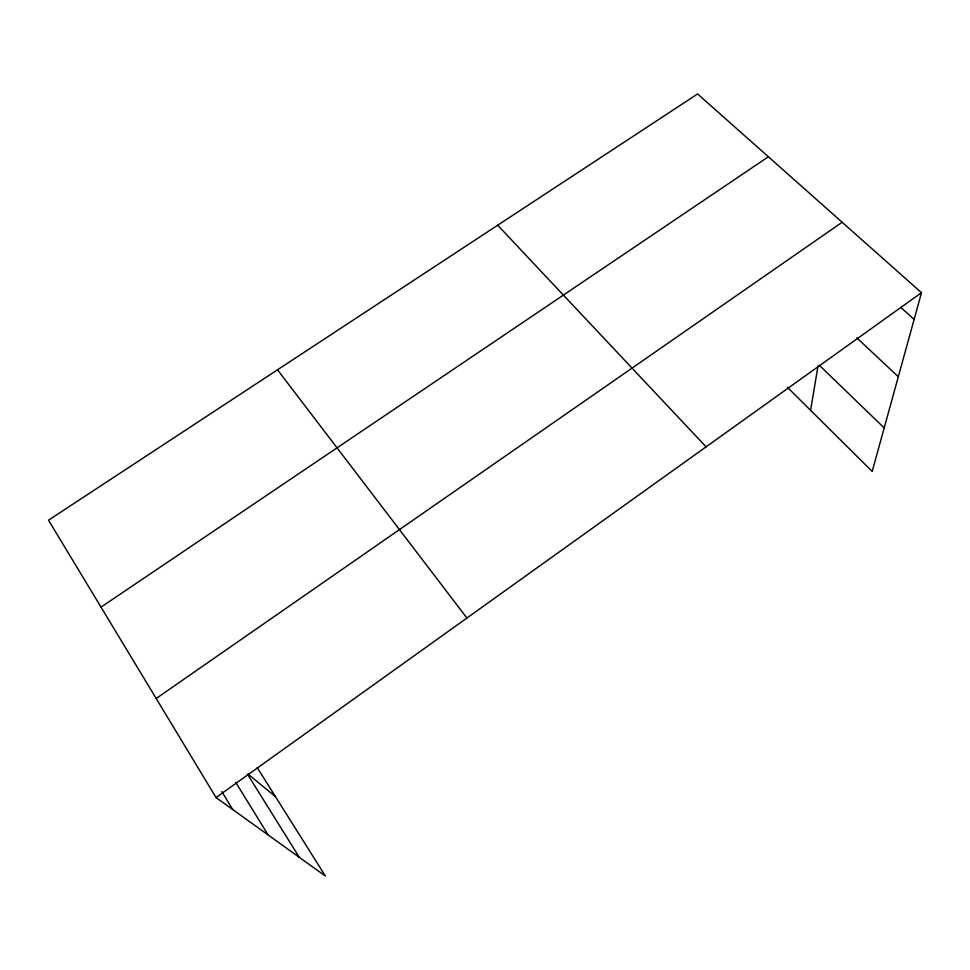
<?xml version="1.0" encoding="UTF-8"?>
<svg xmlns="http://www.w3.org/2000/svg" width="970" height="970" viewBox="0 0 970 970"><rect width="100%" height="100%" fill="white"/><g stroke="black" fill="none" stroke-linecap="round" stroke-linejoin="round"><path stroke-width="1.45" d="M810.58 410.322L818.062 365.763M257.244 767.646L325.399 876.055L216.043 797.57L48.5 520.187L697.6 93.945L921.5 292.685L872.188 471.444L787.325 387.248M216.043 797.57L921.5 292.685M156.194 698.485L842.154 222.251M101.013 607.135L768.373 156.764M247.956 774.024L275.504 796.697M900.79 307.381L914.128 319.421M856.837 337.899L898.317 376.724M819.383 365.314L884.191 427.928M497.695 225.222L706.087 446.855M277.505 369.812L466.909 618.023M247.605 774.351L299.281 857.31M235.71 782.293L268.144 834.964M221.839 791.605L232.751 809.562"/></g></svg>
